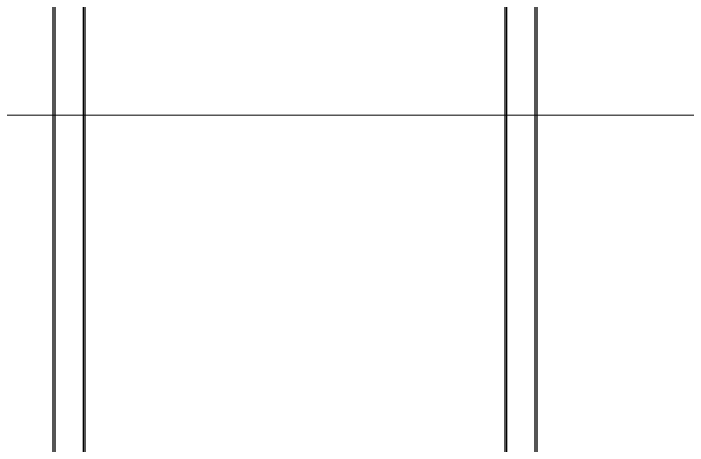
# Model space of a CAD drawing. Extents: x 146707 to 337808, y -286669 to -179901.
# Drawn here: x 173816 to 181276, y -189463 to -184682 of the extents above; entities that cross this region are included whole.
import ezdxf

# ---------------------------------------------------------------- set-up
doc = ezdxf.new("R2010")
doc.units = 0
doc.layers.add('D-STR-DIM', color=7, linetype='CONTINUOUS', lineweight=13)
doc.layers.add('D-STR-SHIJIKUI', color=1, linetype='CONTINUOUS', lineweight=25)

# ---------------------------------------------------------------- blocks, each defined once
blk = doc.blocks.new('*U368')
at = {"layer": 'D-STR-SHIJIKUI', "color": 1, "linetype": 'ByBlock', "lineweight": -2}
for points in [[(175, -17500), (-175, -17500), (-175, 0), (175, 0)], [(-156, 0), (156, 0), (156, -17500), (-156, -17500)]]:
    blk.add_lwpolyline(points, close=True, dxfattribs=at)

msp = doc.modelspace()

# ---------------------------------------------------------------- linework, layer by layer
at = {"layer": 'D-STR-DIM'}
msp.add_line((169716.5, -185808.5), (222073.5, -185808.5), dxfattribs=at)

# ---------------------------------------------------------------- block references
at = {"layer": 'D-STR-SHIJIKUI', "color": 8}
for p in [(174431.4, -181524.5), (179431.4, -181524.5)]:
    msp.add_blockref('*U368', p, dxfattribs=at)

doc.saveas('drawing.dxf')
